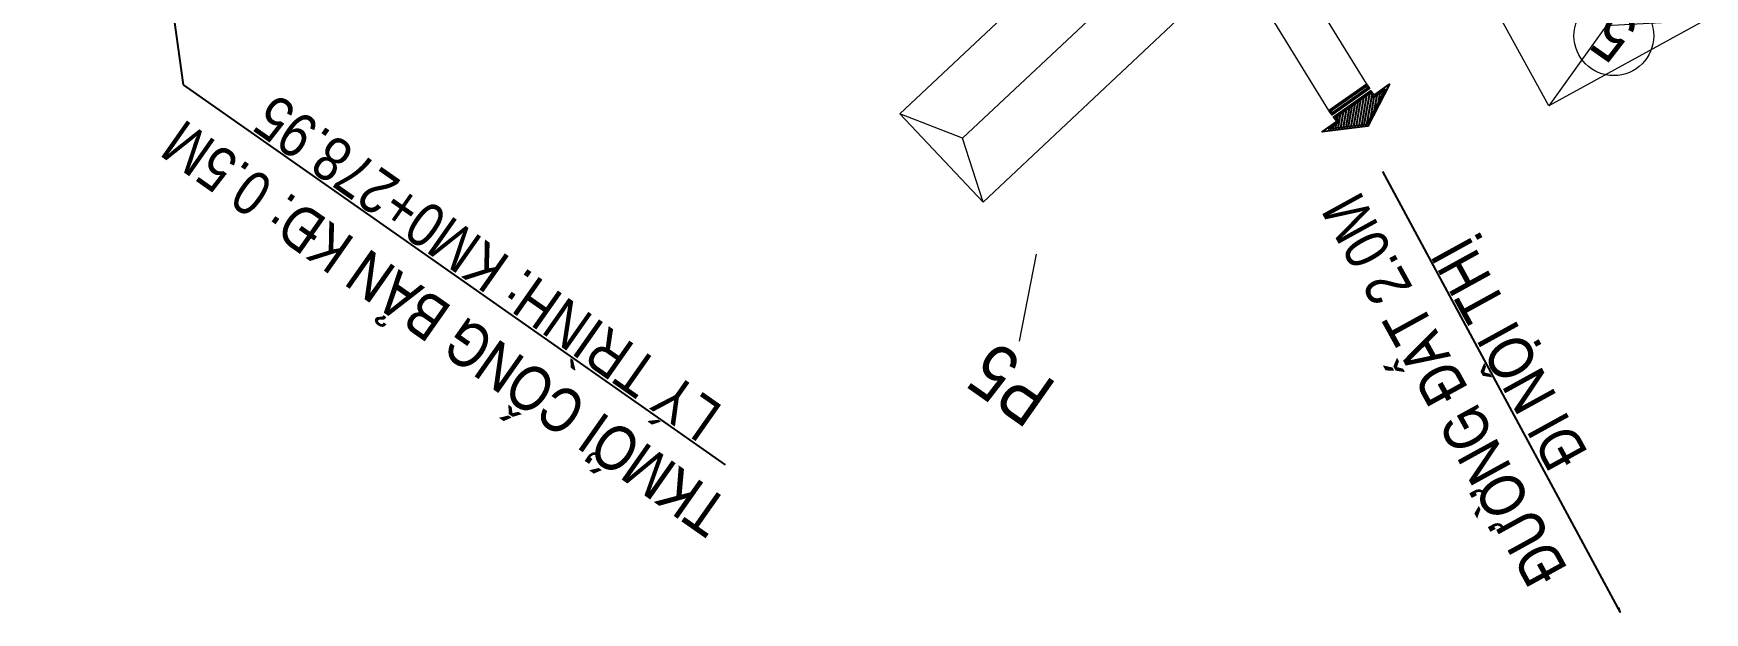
# Model space of a CAD drawing. Header units: metres. Extents: x 550976 to 551305, y 1838772 to 1839026.
# Drawn here: x 551009.2 to 551084.7, y 1838910.4 to 1838936.6 of the extents above; entities that cross this region are included whole.
import ezdxf
from ezdxf.enums import TextEntityAlignment as Align

# ---------------------------------------------------------------- set-up
doc = ezdxf.new("R2010")
doc.units = ezdxf.units.M
doc.header["$MEASUREMENT"] = 0
for name, color, linetype, lineweight in [('Level 20', 7, 'Continuous', 0), ('Level 64', 230, 'Continuous', 0), ('Level 68', 6, 'Continuous', 0), ('Level 70', 4, 'Continuous', 0), ('Level 86', 4, 'Continuous', 0), ('Level 97', 4, 'Continuous', 0)]:
    doc.layers.add(name, color=color, linetype=linetype, lineweight=lineweight)
doc.styles.add('3-Ghichu', font='')
doc.styles.add('4-Dim', font='vnsimli.shx', dxfattribs={"width": 0.6})
doc.styles.get('3-Ghichu').set_extended_font_data('.VnArial NarrowH')
doc.dimstyles.new('D1000', dxfattribs={"dimtxt": 0.002, "dimasz": 0.0015, "dimexe": 0, "dimexo": 0, "dimgap": 0.0009, "dimtad": 1, "dimlfac": 1000, "dimzin": 0, "dimdsep": 46, "dimtxsty": '4-Dim', "dimblk": 'Muiten_PS', "dimcen": 9e-05, "dimclrd": 6, "dimclre": 6, "dimclrt": 2, "dimadec": 0, "dimazin": 2, "dimtfac": 0.347826, "dimtix": 1, "dimtofl": 0, "dimtmove": 0, "dimatfit": 3, "dimldrblk": 'Muiten_PS', "dimfxl": 0, "dimtolj": 1, "dimtzin": 0, "dimarcsym": 0})

# ---------------------------------------------------------------- blocks, each defined once
blk = doc.blocks.new('Huongdi')
h = blk.add_hatch()
h.set_pattern_fill('ANSI31', color=252, style=0)
h.set_pattern_definition([(135, (146.729495, -280.011094), (0.0247276145, 0.0247276145), [])])
h.paths.add_polyline_path([(-0.47, 0.211), (-0.295, 0.211), (-0.295, 0.135), (0.295, 0.135), (0.295, 0.211), (0.489, 0.211), (0, 0.464)])
blk.add_line((0.318, 0), (-0.319, 0))
at = {"flags": 128}
blk.add_lwpolyline([(0.318, 0.188), (0.58, 0.188), (0, 0.49), (-0.566, 0.188), (-0.319, 0.188), (-0.319, 0.112), (0.318, 0.112)], close=True, dxfattribs=at)
at = {"color": 9, "flags": 128}
for points in [[(0, 0.464), (-0.47, 0.211), (-0.295, 0.211), (-0.295, 0.135), (0.295, 0.135), (0.295, 0.211), (0.489, 0.211)], [(-0.299, 0.057), (0.299, 0.057), (0.299, 0.02), (-0.299, 0.02)]]:
    blk.add_lwpolyline(points, close=True, dxfattribs=at)
at = {"flags": 128}
blk.add_lwpolyline([(-0.319, 0), (-0.319, 0.077), (0.318, 0.077), (0.318, 0)], dxfattribs=at)
blk = doc.blocks.new('Muiten_PS')
at = {"layer": 'Level 86', "color": 252, "linetype": 'Continuous', "ltscale": 0.1}
blk.add_line((-0.109, 0), (-0.095, 0), dxfattribs=at)
at = {"layer": 'Level 86', "color": 252, "linetype": 'Continuous', "ltscale": 0.1, "flags": 128}
for points in [[(-0.114, -0.022), (0, 0), (-0.114, 0.022)], [(-0.105, -0.009), (-0.105, -0.01)]]:
    blk.add_lwpolyline(points, dxfattribs=at)
for points in [[(-0.107, -0.013), (-0.104, -0.015, 0.248235), (-0.102, -0.016), (-0.028, 0), (-0.102, 0.016, 0.248235), (-0.104, 0.015), (-0.107, 0.013)], [(-0.105, -0.009), (-0.104, -0.011, 0.254651), (-0.102, -0.011), (-0.056, 0), (-0.102, 0.011, 0.254651), (-0.104, 0.011), (-0.105, 0.009)], [(-0.104, -0.005), (-0.102, -0.008, 0.259093), (-0.099, -0.008), (-0.07, 0), (-0.099, 0.008, 0.259093), (-0.102, 0.008), (-0.104, 0.005)], [(-0.104, 0), (-0.099, -0.005, 0.274095), (-0.097, -0.005), (-0.084, 0), (-0.097, 0.005, 0.274095), (-0.099, 0.005), (-0.104, 0)]]:
    blk.add_lwpolyline(points, format="xyb", dxfattribs=at)
at = {"layer": 'Level 86', "color": 252, "linetype": 'Continuous', "ltscale": 0.1}
blk.add_arc((-0.133, 0), 0.0296, 312.2342, 47.7658, dxfattribs=at)
blk = doc.blocks.new('Lop dc')
at = {"layer": 'Level 97', "ltscale": 0.1}
blk.add_circle((-0.0003, -0.0001), 0.18, dxfattribs=at)
at = {"layer": 'Level 97', "style": '3-Ghichu'}
blk.add_attdef('1', text='', height=0.225, dxfattribs=at).set_placement((-0.0003, -0.0001), align=Align.MIDDLE_CENTER)

msp = doc.modelspace()

# ---------------------------------------------------------------- linework, layer by layer
at = {"layer": 'Level 20', "color": 1}
msp.add_line((551054.48723, 1838926.607168), (551053.727847, 1838922.679912), dxfattribs=at)
at = {"layer": 'Level 64', "linetype": 'Continuous', "flags": 128}
for points in [[(551077.638397, 1838933.309088), (551070.418922, 1838946.457441)], [(551048.333639, 1838932.95626), (551057.07436, 1838941.178169)], [(551051.161542, 1838931.845768), (551058.009952, 1838938.287685)], [(551060.837855, 1838937.177193), (551052.097134, 1838928.955284)], [(551084.672107, 1838937.171145), (551077.638397, 1838933.309088)], [(551084.672107, 1838937.171145), (551080.232034, 1838936.921513), (551077.638397, 1838933.309088)], [(551048.333639, 1838932.95626), (551052.097134, 1838928.955284)], [(551052.097134, 1838928.955284), (551051.161542, 1838931.845768), (551048.333639, 1838932.95626)]]:
    msp.add_lwpolyline(points, dxfattribs=at)
at = {"layer": 'Level 68', "linetype": 'Continuous', "ltscale": 5, "flags": 128}
for points in [[(551067.711772, 1838933.10553), (551062.637591, 1838941.355165), (551057.645723, 1838948.787128), (551053.037559, 1838956.124156)], [(551064.740455, 1838953.793349), (551062.440217, 1838951.010988), (551062.223696, 1838946.52586), (551064.326816, 1838942.544452), (551069.400997, 1838934.294817)]]:
    msp.add_lwpolyline(points, dxfattribs=at)

# ---------------------------------------------------------------- block references
at = {"extrusion": (0, 0, -1), "xscale": 3.243129028821591, "yscale": 3.243129027541726, "zscale": 3.243129028181658, "rotation": 144.8528120792357}
msp.add_blockref('Huongdi', (-551068.556384, 1838933.700173), dxfattribs=at)
at = {"layer": 'Level 97', "color": 4}
ref = msp.add_blockref('Lop dc', (551080.572409, 1838936.478849), dxfattribs=dict(at, xscale=9.999999999999998, yscale=9.999999999999993, zscale=9.999999999999996, rotation=144.9487465271042))
ref.add_attrib('1', '5', dxfattribs={"color": 4, "height": 2.25, "rotation": 144.94874653, "style": '3-Ghichu'}).set_placement((551080.575217, 1838936.477669), align=Align.MIDDLE_CENTER)

# ---------------------------------------------------------------- texts
at = {"layer": 'Level 20', "color": 1, "style": '3-Ghichu'}
msp.add_text('P5', height=2.5, rotation=144.94874653, dxfattribs=at).set_placement((551053.348156, 1838920.716284), align=Align.MIDDLE_CENTER)
at = {"layer": 'Level 70', "insert": (551028.754681, 1838924.631468), "char_height": 2, "attachment_point": 5, "rotation": 144.94874653, "style": '3-Ghichu'}
msp.add_mtext('tkmíi CèNG B¶N K§: 0.5M\\PLý TR×NH: KM0+278.95', dxfattribs=at)
at = {"layer": 'Level 70', "insert": (551074.600839, 1838921.408077), "char_height": 2, "width": 20.66292245, "attachment_point": 5, "rotation": 118.82046505, "style": '3-Ghichu'}
msp.add_mtext('§¦êNG §ÊT 2.0M\\P§I néi thÞ', dxfattribs=at)

# ---------------------------------------------------------------- leaders
at = {"layer": 'Level 64', "color": 6, "linetype": 'Continuous'}
for points in [[(551009.22832, 1838983.34801), (551015.975467, 1838934.266745), (551040.452647, 1838917.094987)], [(551080.880896, 1838910.414557), (551070.144777, 1838930.352434)]]:
    msp.add_leader(points, dimstyle='D1000', override={"dimtxt": 2, "dimasz": 2, "dimgap": 0.9, "dimtad": 0, "dimclrd": 0}, dxfattribs=at)

doc.saveas('drawing.dxf')
